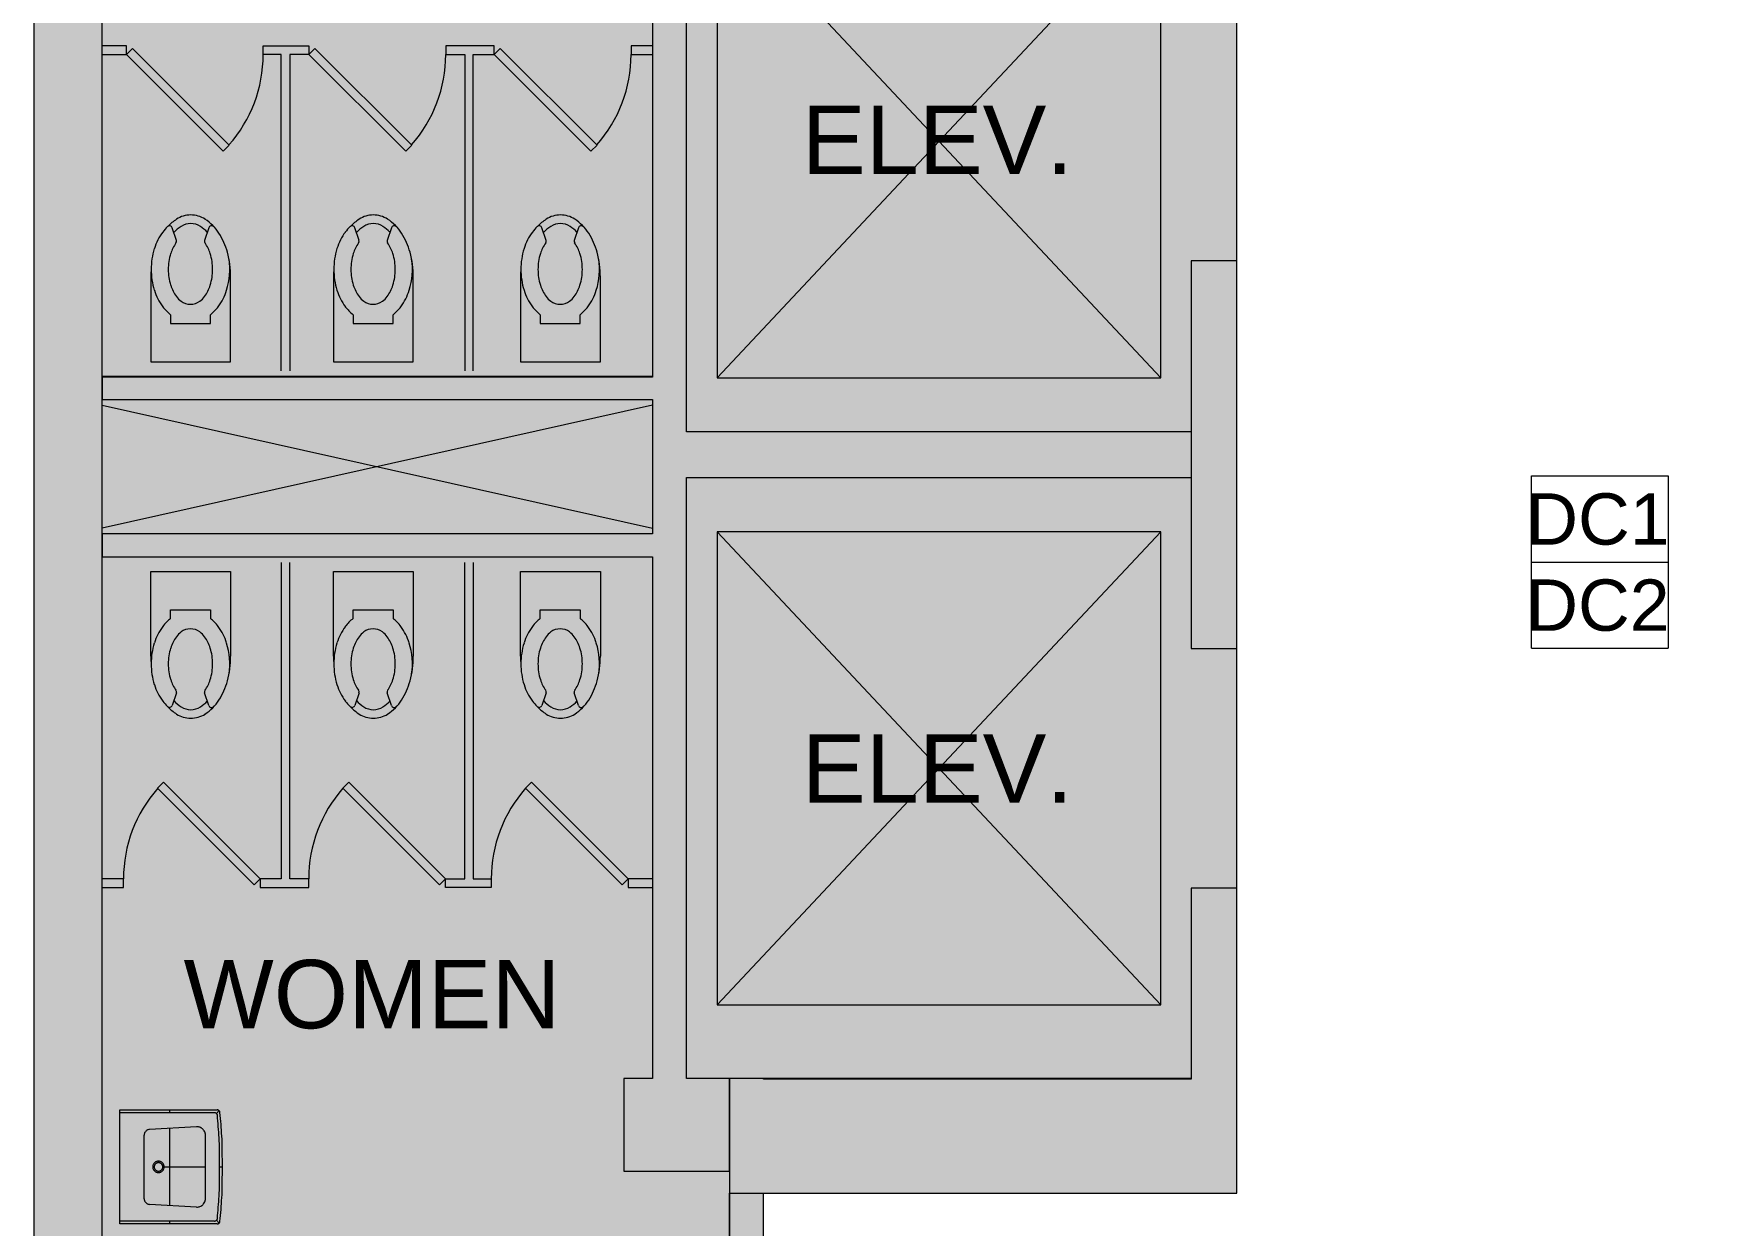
# Model space of a CAD drawing. Header units: inches. Extents: x 624 to 3032, y -334 to 1354.
# Drawn here: x 1495.3 to 1790.8, y 511.3 to 720.4 of the extents above; entities that cross this region are included whole.
import ezdxf

# ---------------------------------------------------------------- set-up
doc = ezdxf.new("R2010")
doc.units = ezdxf.units.IN
doc.header["$MEASUREMENT"] = 0
for name, color, linetype, lineweight in [('1600 K ST 6th Floor-Clean-REVISED_dwg', 8, 'Continuous', 9), ('A-Anno-Bldg', 7, 'Continuous', 9), ('A-ANNO-KEYN', 231, 'Continuous', 9), ('A-DETL', 90, 'Continuous', 9), ('A-DETL-GENF', 92, 'Continuous', 9), ('A-WALL', 113, 'Continuous', 13), ('A-Wall-Exst', 7, 'Continuous', 9), ('A-WALL-PATT', 111, 'Continuous', 13), ('I-WALL', 2, 'Continuous', 13), ('XAR$0$AFLEV', 7, 'Continuous', 9), ('XAR$0$PFI', 7, 'Continuous', 9)]:
    doc.layers.add(name, color=color, linetype=linetype, lineweight=lineweight)
doc.styles.add('Arial', font='arial.ttf', dxfattribs={"height": 9})
doc.styles.add('Swis721 Lt BT', font='swissl.ttf', dxfattribs={"height": 12})

# ---------------------------------------------------------------- blocks, each defined once
blk = doc.blocks.new('Walls 1 - Walls 1-7029748-Level XX  DEMOLITION')
at = {"layer": 'A-WALL', "lineweight": 9}
h = blk.add_hatch(color=7, dxfattribs=at)
h.paths.add_polyline_path([(12, 372.3), (211.4, 372.3), (211.4, 422.55), (203.4, 422.55), (203.4, 415.17), (200.09, 415.17), (200.09, 411.67), (203.4, 411.67), (203.4, 378.3), (169.5, 378.3), (169.5, 411.67), (172.09, 411.67), (172.09, 415.17), (166, 415.17), (166, 378.3), (12, 378.3)], flags=0)
h.paths.add_polyline_path([(203.4, 462.55), (211.4, 462.55), (211.4, 472.3), (12, 472.3), (12, 466.3), (203.4, 466.3)], flags=0)
h.paths.add_polyline_path([(122, 520.87), (122, 537.12), (114.5, 537.12), (114.5, 642.5), (203, 642.5), (203, 650.5), (114.5, 650.5), (114.5, 754.28), (166, 754.28), (166, 771.47), (126.5, 771.47), (126.5, 793), (134.03, 793), (134.03, 799), (126.5, 799), (126.5, 809.22), (120.5, 809.22), (120.5, 771.47), (104, 771.47), (104, 754.28), (108.5, 754.28), (108.5, 660.11), (12, 660.11), (12, 656.22), (108.5, 656.22), (108.5, 632.62), (12, 632.62), (12, 628.62), (108.5, 628.62), (108.5, 537.12), (103.5, 537.12), (103.5, 520.87), (114.5, 520.87)], flags=0)
h.paths.add_polyline_path([(211, 612.5), (211, 680.5), (203, 642.5)], flags=0)
h.paths.add_polyline_path([(286.1, 902.85), (286.1, 903.1), (289.6, 907.1), (285.75, 907.1), (286.08, 903.1), (285.75, 903.1), (285.75, 902.85)], flags=0)
h.paths.add_polyline_path([(173.99, 903.1), (203.4, 903.1), (203.4, 907.1), (173.5, 907.1), (173.5, 939.5), (203.4, 939.5), (203.4, 938.21), (209.4, 938.21), (209.4, 945.5), (144, 945.5), (144, 939.5), (169.5, 939.5), (169.5, 903.1), (173.5, 903.1)], flags=0)
h.paths.add_polyline_path([(209.4, 907.1), (209.4, 908.21), (203.4, 908.21), (203.4, 907.1)], flags=0)
h.paths.add_polyline_path([(114, 939.5), (114, 945.5), (74.5, 945.5), (74.5, 974.75), (12, 974.75), (12, 970.75), (70.5, 970.75), (70.5, 945.5), (12, 945.5), (12, 939.5), (53.76, 939.5)], flags=0)
at = {"layer": 'A-WALL', "color": 8, "lineweight": 20}
for p, q in [((108.5, 754.28), (108.5, 660.11)), ((114.5, 650.5), (114.5, 754.28)), ((211, 680.5), (203, 680.5)), ((203, 680.5), (203, 650.5)), ((211, 612.5), (211, 680.5)), ((108.5, 660.11), (12, 660.11)), ((12, 660.11), (12, 656.22)), ((12, 656.22), (108.5, 656.22)), ((108.5, 656.22), (108.5, 632.62)), ((203, 650.5), (114.5, 650.5)), ((114.5, 537.12), (114.5, 642.5)), ((114.5, 642.5), (203, 642.5)), ((203, 642.5), (203, 612.5)), ((108.5, 632.62), (12, 632.62)), ((12, 632.62), (12, 628.62)), ((12, 628.62), (108.5, 628.62)), ((108.5, 628.62), (108.5, 537.12)), ((203, 612.5), (211, 612.5)), ((108.5, 537.12), (103.5, 537.12)), ((103.5, 537.12), (103.5, 520.87)), ((122, 537.12), (114.5, 537.12)), ((122, 520.87), (122, 537.12)), ((103.5, 520.87), (122, 520.87))]:
    blk.add_line(p, q, dxfattribs=at)
blk = doc.blocks.new('1600 K ST 6th Floor-Clean-REVISED_dwg-7023626-Level XX  DEMOLITION')
at = {"lineweight": 9}
h = blk.add_hatch(color=256, dxfattribs=at)
h.paths.add_polyline_path([(140.32, 537), (203, 537), (203, 537.12), (128, 537.12), (128, 537), (128.31, 537)], flags=0)
h.paths.add_polyline_path([(120.5, 843.22), (126.5, 843.22), (126.5, 845.5), (120.5, 845.5), (120.5, 845.03)], flags=0)
at = {"layer": 'A-Wall-Exst'}
for p, q in [((108.5, 660.22), (12, 660.22)), ((203, 537.12), (128, 537.12))]:
    blk.add_line(p, q, dxfattribs=at)
at = {"layer": 'XAR$0$AFLEV'}
for p, q in [((108.5, 655.22), (12, 633.62)), ((12, 655.22), (108.5, 633.62))]:
    blk.add_line(p, q, dxfattribs=at)
at = {"layer": 'XAR$0$AFLEV', "flags": 128}
for points in [[(197.65, 743), (119.85, 743), (119.85, 660), (197.65, 660), (197.65, 743), (119.85, 660), (197.65, 660), (119.85, 743)], [(197.65, 633), (119.85, 633), (119.85, 550), (197.65, 550), (197.65, 633), (119.85, 550), (197.65, 550), (119.85, 633)]]:
    blk.add_lwpolyline(points, dxfattribs=at)
at = {"layer": 'XAR$0$PFI'}
for p, q in [((25.02, 684.11), (24.29, 686.31)), ((30.7, 686.33), (29.97, 684.11)), ((57.05, 684.11), (56.32, 686.31)), ((62.73, 686.33), (62, 684.11)), ((89.86, 684.11), (89.13, 686.31)), ((95.54, 686.33), (94.8, 684.11)), ((25.02, 604.74), (24.29, 602.54)), ((30.7, 602.52), (29.97, 604.74)), ((57.05, 604.74), (56.32, 602.54)), ((62.73, 602.52), (62, 604.74)), ((89.86, 604.74), (89.13, 602.54)), ((95.54, 602.52), (94.8, 604.74)), ((31.72, 531.09), (15.13, 531.09)), ((23.9, 531.09), (23.9, 531.59)), ((32.51, 531.46), (32.05, 530.96)), ((19.38, 516.01), (19.38, 527.17)), ((28.54, 528.63), (20.32, 528.17)), ((23.9, 514.81), (23.9, 528.37)), ((30.13, 516.05), (30.13, 527.13)), ((32.59, 521.59), (32.59, 524.61)), ((22.88, 521.59), (30.13, 521.59)), ((28.54, 514.55), (20.32, 515.01)), ((23.9, 511.59), (23.9, 512.09)), ((32.51, 511.72), (32.05, 512.22))]:
    blk.add_line(p, q, dxfattribs=at)
at = {"layer": 'XAR$0$PFI', "flags": 128}
for points in [[(12, 716.72), (16.25, 716.72), (33.22, 699.75), (34.28, 700.82), (17.31, 717.79), (16.25, 716.72), (16.25, 718.22), (12, 718.22)], [(43.42, 661.22), (43.42, 716.72), (40.25, 716.72), (40.25, 718.22), (48.27, 718.22), (48.27, 716.72), (49.33, 717.79), (66.3, 700.82), (65.24, 699.75), (48.27, 716.72), (44.92, 716.72), (44.92, 661.22)], [(97.73, 699.75), (80.76, 716.72), (80.76, 718.22), (72.27, 718.22), (72.27, 716.72), (75.58, 716.72), (75.58, 661.22)], [(108.5, 718.22), (104.76, 718.22), (104.76, 716.72), (108.5, 716.72)], [(77.08, 661.22), (77.08, 716.72), (80.76, 716.72), (81.82, 717.79), (98.79, 700.82), (97.73, 699.75)], [(20.54, 677.68), (20.54, 662.8), (34.54, 662.8), (34.54, 677.68)], [(52.57, 677.68), (52.57, 662.8), (66.57, 662.8), (66.57, 677.68)], [(85.38, 677.68), (85.38, 662.8), (99.38, 662.8), (99.38, 677.68)], [(23.99, 671.07), (23.99, 669.52), (30.99, 669.52), (30.99, 671.07)], [(56.02, 671.07), (56.02, 669.52), (63.02, 669.52), (63.02, 671.07)], [(88.83, 671.07), (88.83, 669.52), (95.83, 669.52), (95.83, 671.07)], [(43.42, 627.62), (43.42, 572.12), (39.74, 572.12), (38.68, 571.06), (21.71, 588.03), (22.77, 589.1), (39.74, 572.12), (39.74, 570.62), (48.23, 570.62), (48.23, 572.12), (44.92, 572.12), (44.92, 627.62)], [(77.08, 627.62), (77.08, 572.12), (80.25, 572.12), (80.25, 570.62), (72.23, 570.62), (72.23, 572.12), (71.17, 571.06), (54.2, 588.03), (55.26, 589.1), (72.23, 572.12), (75.58, 572.12), (75.58, 627.62)], [(20.54, 611.17), (20.54, 626.05), (34.54, 626.05), (34.54, 611.17)], [(52.57, 611.17), (52.57, 626.05), (66.57, 626.05), (66.57, 611.17)], [(85.38, 611.17), (85.38, 626.05), (99.38, 626.05), (99.38, 611.17)], [(23.99, 617.78), (23.99, 619.33), (30.99, 619.33), (30.99, 617.78)], [(56.02, 617.78), (56.02, 619.33), (63.02, 619.33), (63.02, 617.78)], [(88.83, 617.78), (88.83, 619.33), (95.83, 619.33), (95.83, 617.78)], [(108.5, 572.12), (104.25, 572.12), (87.28, 589.1), (86.22, 588.03), (103.19, 571.06), (104.25, 572.12), (104.25, 570.62), (108.5, 570.62)], [(12, 570.62), (15.74, 570.62), (15.74, 572.12), (12, 572.12)], [(31.72, 512.09), (15.13, 512.09), (15.13, 531.09), (15.13, 531.59), (32.17, 531.59)], [(33.07, 518.4), (33.08, 521.59), (33.07, 524.77)], [(32.58, 518.57), (32.58, 521.59), (33.13, 521.59)], [(32.17, 511.59), (15.13, 511.59), (15.13, 512.09)]]:
    blk.add_lwpolyline(points, dxfattribs=at)
at = {"layer": 'XAR$0$PFI'}
for centre, radius, start, end in [((16.25, 716.72), 24, 318.5833, 0), ((48.27, 716.72), 24, 318.5833, 0), ((80.76, 716.72), 24, 318.5833, 0), ((27.54, 683.94), 4.62, 90, 122.7617), ((27.54, 683.94), 4.62, 57.2383, 90), ((59.57, 683.94), 4.62, 90, 122.7617), ((59.57, 683.94), 4.62, 57.2383, 90), ((92.38, 683.94), 4.62, 90, 122.7617), ((92.38, 683.94), 4.62, 57.2383, 90), ((30.29, 679.85), 9.56, 143.3275, 162.8584), ((28.58, 681.12), 7.43, 133.4258, 143.3275), ((23.82, 686.15), 0.5, 18.2438, 133.4259), ((29.47, 680.94), 8.18, 122.7616, 136.6903), ((29.47, 680.94), 6.68, 122.7617, 137.2435), ((27.54, 683.94), 3.12, 90, 122.7618), ((27.54, 683.94), 3.12, 57.2382, 90), ((25.61, 680.94), 6.68, 43.6858, 57.2383), ((25.61, 680.94), 8.18, 32.7685, 57.2383), ((31.18, 686.18), 0.5, 44.3279, 161.7562), ((62.32, 679.85), 9.56, 143.3275, 162.8584), ((60.61, 681.12), 7.43, 133.4258, 143.3275), ((55.85, 686.15), 0.5, 18.2438, 133.4259), ((61.5, 680.94), 8.18, 122.7616, 136.6903), ((61.5, 680.94), 6.68, 122.7617, 137.2435), ((59.57, 683.94), 3.12, 90, 122.7618), ((59.57, 683.94), 3.12, 57.2382, 90), ((57.64, 680.94), 6.68, 43.6858, 57.2383), ((57.64, 680.94), 8.18, 32.7685, 57.2383), ((63.21, 686.18), 0.5, 44.3279, 161.7562), ((95.13, 679.85), 9.56, 143.3275, 162.8584), ((93.42, 681.12), 7.43, 133.4258, 143.3275), ((88.65, 686.15), 0.5, 18.2438, 133.4259), ((94.31, 680.94), 8.18, 122.7616, 136.6903), ((94.31, 680.94), 6.68, 122.7617, 137.2435), ((92.38, 683.94), 3.12, 90, 122.7618), ((92.38, 683.94), 3.12, 57.2382, 90), ((90.45, 680.94), 6.68, 43.6858, 57.2383), ((90.45, 680.94), 8.18, 32.7685, 57.2383), ((96.01, 686.18), 0.5, 44.3279, 161.7562), ((32.98, 679.02), 12.38, 162.8584, 180), ((30.29, 679.85), 6.56, 144.4829, 162.8583), ((24.54, 683.95), 0.5, 324.4828, 18.2438), ((30.44, 683.95), 0.5, 161.7562, 215.5172), ((24.7, 679.85), 6.56, 17.1417, 35.5171), ((22.55, 678.97), 11.82, 14.929, 32.7685), ((65.01, 679.02), 12.38, 162.8584, 180), ((62.32, 679.85), 6.56, 144.4829, 162.8583), ((56.57, 683.95), 0.5, 324.4828, 18.2438), ((62.47, 683.95), 0.5, 161.7562, 215.5172), ((56.72, 679.85), 6.56, 17.1417, 35.5171), ((54.58, 678.97), 11.82, 14.929, 32.7685), ((97.82, 679.02), 12.38, 162.8584, 180), ((95.13, 679.85), 6.56, 144.4829, 162.8583), ((89.38, 683.95), 0.5, 324.4828, 18.2438), ((95.28, 683.95), 0.5, 161.7562, 215.5172), ((89.53, 679.85), 6.56, 17.1417, 35.5171), ((87.39, 678.97), 11.82, 14.929, 32.7685), ((32.98, 679.02), 9.38, 162.8584, 180), ((22, 679.02), 9.38, 0, 17.1416), ((22, 679.02), 12.38, 342.8584, 8.2651), ((17.7, 677.68), 16.84, 0, 14.9289), ((65.01, 679.02), 9.38, 162.8584, 180), ((54.03, 679.02), 9.38, 0, 17.1416), ((54.03, 679.02), 12.38, 342.8584, 8.2651), ((49.73, 677.68), 16.84, 0, 14.9289), ((97.82, 679.02), 9.38, 162.8584, 180), ((86.84, 679.02), 9.38, 0, 17.1416), ((86.84, 679.02), 12.38, 342.8584, 8.2651), ((82.54, 677.68), 16.84, 0, 14.9289), ((37.38, 677.68), 16.84, 174.8046, 180), ((32.98, 679.02), 12.38, 180, 197.1416), ((32.98, 679.02), 9.38, 180, 197.1416), ((22, 679.02), 9.38, 342.8584, 360), ((69.41, 677.68), 16.84, 174.8046, 180), ((65.01, 679.02), 12.38, 180, 197.1416), ((65.01, 679.02), 9.38, 180, 197.1416), ((54.03, 679.02), 9.38, 342.8584, 360), ((102.22, 677.68), 16.84, 174.8046, 180), ((97.82, 679.02), 12.38, 180, 197.1416), ((97.82, 679.02), 9.38, 180, 197.1416), ((86.84, 679.02), 9.38, 342.8584, 360), ((30.29, 678.18), 9.56, 197.1417, 216.6724), ((30.29, 678.18), 6.56, 197.1417, 216.6725), ((28.58, 676.91), 4.43, 216.6725, 231.8648), ((26.41, 676.91), 4.43, 308.1352, 323.3275), ((24.7, 678.18), 6.56, 323.3275, 342.8583), ((24.7, 678.18), 9.56, 323.3276, 342.8583), ((62.32, 678.18), 9.56, 197.1417, 216.6724), ((62.32, 678.18), 6.56, 197.1417, 216.6725), ((60.61, 676.91), 4.43, 216.6725, 231.8648), ((58.44, 676.91), 4.43, 308.1352, 323.3275), ((56.72, 678.18), 6.56, 323.3275, 342.8583), ((56.72, 678.18), 9.56, 323.3276, 342.8583), ((95.13, 678.18), 9.56, 197.1417, 216.6724), ((95.13, 678.18), 6.56, 197.1417, 216.6725), ((93.42, 676.91), 4.43, 216.6725, 231.8648), ((91.24, 676.91), 4.43, 308.1352, 323.3275), ((89.53, 678.18), 6.56, 323.3275, 342.8583), ((89.53, 678.18), 9.56, 323.3276, 342.8583), ((28.58, 676.91), 7.43, 216.6725, 231.8648), ((27.49, 675.65), 2.76, 233.419, 306.581), ((26.41, 676.91), 7.43, 308.1352, 323.3275), ((60.61, 676.91), 7.43, 216.6725, 231.8648), ((59.52, 675.65), 2.76, 233.419, 306.581), ((58.44, 676.91), 7.43, 308.1352, 323.3275), ((93.42, 676.91), 7.43, 216.6725, 231.8648), ((92.33, 675.65), 2.76, 233.419, 306.581), ((91.24, 676.91), 7.43, 308.1352, 323.3275), ((28.58, 611.94), 7.43, 128.1352, 143.3275), ((26.41, 611.94), 7.43, 36.6725, 51.8648), ((60.61, 611.94), 7.43, 128.1352, 143.3275), ((58.44, 611.94), 7.43, 36.6725, 51.8648), ((93.42, 611.94), 7.43, 128.1352, 143.3275), ((91.24, 611.94), 7.43, 36.6725, 51.8648), ((30.29, 610.67), 9.56, 143.3276, 162.8583), ((30.29, 610.67), 6.56, 143.3275, 162.8583), ((28.58, 611.94), 4.43, 128.1352, 143.3275), ((27.49, 613.2), 2.76, 53.419, 126.581), ((26.41, 611.94), 4.43, 36.6725, 51.8648), ((24.7, 610.67), 6.56, 17.1417, 36.6725), ((24.7, 610.67), 9.56, 17.1417, 36.6724), ((62.32, 610.67), 9.56, 143.3276, 162.8583), ((62.32, 610.67), 6.56, 143.3275, 162.8583), ((60.61, 611.94), 4.43, 128.1352, 143.3275), ((59.52, 613.2), 2.76, 53.419, 126.581), ((58.44, 611.94), 4.43, 36.6725, 51.8648), ((56.72, 610.67), 6.56, 17.1417, 36.6725), ((56.72, 610.67), 9.56, 17.1417, 36.6724), ((95.13, 610.67), 9.56, 143.3276, 162.8583), ((95.13, 610.67), 6.56, 143.3275, 162.8583), ((93.42, 611.94), 4.43, 128.1352, 143.3275), ((92.33, 613.2), 2.76, 53.419, 126.581), ((91.24, 611.94), 4.43, 36.6725, 51.8648), ((89.53, 610.67), 6.56, 17.1417, 36.6725), ((89.53, 610.67), 9.56, 17.1417, 36.6724), ((32.98, 609.83), 12.38, 162.8584, 180), ((32.98, 609.83), 9.38, 162.8584, 180), ((22, 609.83), 9.38, 0, 17.1416), ((22, 609.83), 12.38, 351.7349, 17.1416), ((65.01, 609.83), 12.38, 162.8584, 180), ((65.01, 609.83), 9.38, 162.8584, 180), ((54.03, 609.83), 9.38, 0, 17.1416), ((54.03, 609.83), 12.38, 351.7349, 17.1416), ((97.82, 609.83), 12.38, 162.8584, 180), ((97.82, 609.83), 9.38, 162.8584, 180), ((86.84, 609.83), 9.38, 0, 17.1416), ((86.84, 609.83), 12.38, 351.7349, 17.1416), ((37.38, 611.17), 16.84, 180, 185.1954), ((32.98, 609.83), 12.38, 180, 197.1416), ((32.98, 609.83), 9.38, 180, 197.1416), ((22, 609.83), 9.38, 342.8584, 360), ((17.7, 611.17), 16.84, 345.0711, 360), ((69.41, 611.17), 16.84, 180, 185.1954), ((65.01, 609.83), 12.38, 180, 197.1416), ((65.01, 609.83), 9.38, 180, 197.1416), ((54.03, 609.83), 9.38, 342.8584, 360), ((49.73, 611.17), 16.84, 345.0711, 360), ((102.22, 611.17), 16.84, 180, 185.1954), ((97.82, 609.83), 12.38, 180, 197.1416), ((97.82, 609.83), 9.38, 180, 197.1416), ((86.84, 609.83), 9.38, 342.8584, 360), ((82.54, 611.17), 16.84, 345.0711, 360), ((30.29, 609), 9.56, 197.1416, 216.6725), ((30.29, 609), 6.56, 197.1417, 215.5171), ((24.7, 609), 6.56, 324.4829, 342.8583), ((22.55, 609.88), 11.82, 327.2315, 345.071), ((62.32, 609), 9.56, 197.1416, 216.6725), ((62.32, 609), 6.56, 197.1417, 215.5171), ((56.72, 609), 6.56, 324.4829, 342.8583), ((54.58, 609.88), 11.82, 327.2315, 345.071), ((95.13, 609), 9.56, 197.1416, 216.6725), ((95.13, 609), 6.56, 197.1417, 215.5171), ((89.53, 609), 6.56, 324.4829, 342.8583), ((87.39, 609.88), 11.82, 327.2315, 345.071), ((28.58, 607.73), 7.43, 216.6725, 226.5742), ((29.47, 607.91), 6.68, 222.7565, 237.2383), ((24.54, 604.9), 0.5, 341.7562, 35.5172), ((25.61, 607.91), 6.68, 302.7617, 316.3142), ((30.44, 604.9), 0.5, 144.4828, 198.2438), ((25.61, 607.91), 8.18, 302.7617, 327.2315), ((60.61, 607.73), 7.43, 216.6725, 226.5742), ((61.5, 607.91), 6.68, 222.7565, 237.2383), ((56.57, 604.9), 0.5, 341.7562, 35.5172), ((57.64, 607.91), 6.68, 302.7617, 316.3142), ((62.47, 604.9), 0.5, 144.4828, 198.2438), ((57.64, 607.91), 8.18, 302.7617, 327.2315), ((93.42, 607.73), 7.43, 216.6725, 226.5742), ((94.31, 607.91), 6.68, 222.7565, 237.2383), ((89.38, 604.9), 0.5, 341.7562, 35.5172), ((90.45, 607.91), 6.68, 302.7617, 316.3142), ((95.28, 604.9), 0.5, 144.4828, 198.2438), ((90.45, 607.91), 8.18, 302.7617, 327.2315), ((23.82, 602.7), 0.5, 226.5741, 341.7562), ((29.47, 607.91), 8.18, 223.3097, 237.2384), ((27.54, 604.91), 4.62, 237.2383, 270), ((27.54, 604.91), 3.12, 237.2382, 270), ((27.54, 604.91), 3.12, 270, 302.7618), ((27.54, 604.91), 4.62, 270, 302.7617), ((31.18, 602.67), 0.5, 198.2438, 315.6721), ((55.85, 602.7), 0.5, 226.5741, 341.7562), ((61.5, 607.91), 8.18, 223.3097, 237.2384), ((59.57, 604.91), 4.62, 237.2383, 270), ((59.57, 604.91), 3.12, 237.2382, 270), ((59.57, 604.91), 3.12, 270, 302.7618), ((59.57, 604.91), 4.62, 270, 302.7617), ((63.21, 602.67), 0.5, 198.2438, 315.6721), ((88.65, 602.7), 0.5, 226.5741, 341.7562), ((94.31, 607.91), 8.18, 223.3097, 237.2384), ((92.38, 604.91), 4.62, 237.2383, 270), ((92.38, 604.91), 3.12, 237.2382, 270), ((92.38, 604.91), 3.12, 270, 302.7618), ((92.38, 604.91), 4.62, 270, 302.7617), ((96.01, 602.67), 0.5, 198.2438, 315.6721), ((39.74, 572.12), 24, 138.5833, 180), ((72.23, 572.12), 24, 138.5833, 180), ((104.25, 572.12), 24, 138.5833, 180), ((31.72, 530.51), 0.578, 75.8672, 90.0001), ((31.78, 530.77), 0.312, 56.5938, 75.8668), ((31.52, 530.38), 0.781, 47.6012, 56.5939), ((31.52, 530.38), 0.781, 38.609, 47.6017), ((31.89, 530.67), 0.312, 19.3356, 38.6086), ((32.17, 531.01), 0.578, 75.9109, 90), ((31.64, 530.58), 0.578, 5.2026, 19.3356), ((-97.63, 518.81), 130.38, 3.4685, 5.2027), ((32.24, 531.27), 0.312, 56.68, 75.9106), ((31.98, 530.87), 0.783, 47.7325, 56.6803), ((31.98, 530.87), 0.783, 38.785, 47.7328), ((32.35, 531.17), 0.312, 19.5539, 38.7846), ((32.09, 531.08), 0.578, 5.4652, 19.5543), ((-97.64, 518.67), 130.9, 3.6433, 5.465), ((20.53, 527.17), 1.15, 165.5301, 180), ((20.02, 527.3), 0.631, 145.9309, 165.5297), ((20.78, 526.79), 1.54, 136.59, 145.9312), ((20.78, 526.79), 1.54, 127.2488, 136.59), ((20.23, 527.51), 0.631, 107.6497, 127.2485), ((20.38, 527.02), 1.15, 93.18, 107.6499), ((28.64, 526.86), 1.77, 81.5323, 93.1799), ((28.77, 527.76), 0.86, 64.7819, 81.5323), ((27.69, 525.46), 3.41, 58.2375, 64.7819), ((28.92, 527.43), 1.08, 46.5898, 58.2374), ((28.92, 527.43), 1.08, 34.9424, 46.59), ((27.01, 526.1), 3.41, 28.3981, 34.9424), ((29.25, 527.31), 0.86, 11.6475, 28.3979), ((28.35, 527.13), 1.77, 359.9999, 11.6475), ((-4.08, 524.48), 36.66, 0.1978, 3.4685), ((-3.95, 524.63), 37.02, 0.2176, 3.6434), ((21.88, 521.59), 1, 170.0001, 180.0001), ((21.88, 521.59), 1, 179.9999, 189.9999), ((21.88, 521.59), 1, 160, 170.0001), ((21.88, 521.59), 1, 189.9999, 200), ((21.88, 521.59), 1, 149.9998, 159.9998), ((21.88, 521.59), 1, 200.0002, 210.0002), ((21.88, 521.59), 1, 140.0001, 150.0001), ((21.88, 521.59), 1, 209.9999, 219.9999), ((21.88, 521.59), 1, 130, 140), ((21.88, 521.59), 1, 220, 230), ((21.88, 521.59), 0.75, 170.0001, 180.0001), ((21.88, 521.59), 0.75, 179.9999, 189.9999), ((21.88, 521.59), 0.75, 159.9997, 169.9997), ((21.88, 521.59), 0.75, 190.0003, 200.0003), ((21.88, 521.59), 0.75, 150.0002, 160.0002), ((21.88, 521.59), 0.75, 199.9998, 209.9998), ((21.88, 521.59), 1, 119.9999, 129.9999), ((21.88, 521.59), 0.75, 140, 150), ((21.88, 521.59), 0.75, 210, 220), ((21.88, 521.59), 1, 230.0001, 240.0001), ((21.88, 521.59), 0.75, 130, 140), ((21.88, 521.59), 0.75, 220, 230), ((21.88, 521.59), 1, 110.0002, 120.0002), ((21.88, 521.59), 1, 239.9998, 249.9998), ((21.88, 521.59), 0.75, 120, 130), ((21.88, 521.59), 0.75, 230, 240), ((21.88, 521.59), 0.75, 109.9998, 119.9998), ((21.88, 521.59), 0.75, 240.0002, 250.0002), ((21.88, 521.59), 1, 99.9999, 110), ((21.88, 521.59), 1, 250, 260.0001), ((21.88, 521.59), 0.75, 100.0003, 110.0003), ((21.88, 521.59), 0.75, 249.9997, 259.9997), ((21.88, 521.59), 1, 89.9999, 99.9999), ((21.88, 521.59), 1, 260.0001, 270.0001), ((21.88, 521.59), 0.75, 89.9999, 99.9999), ((21.88, 521.59), 0.75, 260.0001, 270.0001), ((21.88, 521.59), 1, 80.0001, 90.0001), ((21.88, 521.59), 0.75, 80.0001, 90.0001), ((21.88, 521.59), 0.75, 269.9999, 279.9999), ((21.88, 521.59), 1, 269.9999, 279.9999), ((21.88, 521.59), 0.75, 69.9997, 79.9997), ((21.88, 521.59), 0.75, 280.0003, 290.0003), ((21.88, 521.59), 1, 70, 80.0001), ((21.88, 521.59), 1, 279.9999, 290), ((21.88, 521.59), 0.75, 60.0002, 70.0002), ((21.88, 521.59), 0.75, 289.9998, 299.9998), ((21.88, 521.59), 1, 59.9998, 69.9998), ((21.88, 521.59), 1, 290.0002, 300.0002), ((21.88, 521.59), 0.75, 50, 60), ((21.88, 521.59), 0.75, 300, 310), ((21.88, 521.59), 0.75, 40, 50), ((21.88, 521.59), 0.75, 310, 320), ((21.88, 521.59), 1, 50.0001, 60.0001), ((21.88, 521.59), 1, 299.9999, 309.9999), ((21.88, 521.59), 0.75, 30, 40), ((21.88, 521.59), 0.75, 320, 330), ((21.88, 521.59), 1, 40, 50), ((21.88, 521.59), 1, 310, 320), ((21.88, 521.59), 0.75, 19.9998, 29.9998), ((21.88, 521.59), 0.75, 330.0002, 340.0002), ((21.88, 521.59), 0.75, 10.0003, 20.0003), ((21.88, 521.59), 0.75, 339.9997, 349.9997), ((21.88, 521.59), 0.75, 359.9999, 9.9999), ((21.88, 521.59), 0.75, 350.0001, 0.0001), ((21.88, 521.59), 1, 29.9999, 39.9999), ((21.88, 521.59), 1, 320.0001, 330.0001), ((21.88, 521.59), 1, 20.0002, 30.0002), ((21.88, 521.59), 1, 329.9998, 339.9998), ((21.88, 521.59), 1, 9.9999, 20), ((21.88, 521.59), 1, 340, 350.0001), ((21.88, 521.59), 1, 359.9999, 9.9999), ((21.88, 521.59), 1, 350.0001, 0.0001), ((-4.08, 518.7), 36.66, 356.5315, 359.8022), ((-3.95, 518.54), 37.02, 356.3566, 359.7824), ((20.53, 516.01), 1.15, 180, 194.4699), ((20.02, 515.88), 0.631, 194.4703, 214.0691), ((20.78, 516.38), 1.54, 214.0688, 223.41), ((20.78, 516.38), 1.54, 223.41, 232.7512), ((20.23, 515.66), 0.631, 232.7515, 252.3503), ((20.38, 516.16), 1.15, 252.3501, 266.82), ((28.64, 516.32), 1.77, 266.8201, 278.4677), ((28.77, 515.42), 0.86, 278.4677, 295.2181), ((27.69, 517.72), 3.41, 295.2181, 301.7625), ((28.92, 515.74), 1.08, 301.7626, 313.4102), ((28.92, 515.74), 1.08, 313.41, 325.0576), ((27.01, 517.08), 3.41, 325.0576, 331.6019), ((29.25, 515.86), 0.86, 331.6021, 348.3525), ((28.35, 516.05), 1.77, 348.3525, 0.0001), ((-97.63, 524.37), 130.38, 354.7973, 356.5315), ((-97.64, 524.51), 130.9, 354.535, 356.3567), ((31.72, 512.67), 0.578, 269.9999, 284.1328), ((31.78, 512.41), 0.312, 284.1332, 303.4062), ((31.52, 512.8), 0.781, 303.4061, 312.3988), ((31.52, 512.8), 0.781, 312.3983, 321.391), ((31.89, 512.51), 0.312, 321.3914, 340.6644), ((32.17, 512.17), 0.578, 270, 284.0891), ((31.64, 512.6), 0.578, 340.6644, 354.7974), ((32.24, 511.91), 0.312, 284.0894, 303.32), ((31.98, 512.3), 0.783, 303.3197, 312.2675), ((31.98, 512.3), 0.783, 312.2672, 321.215), ((32.35, 512.01), 0.312, 321.2154, 340.4461), ((32.09, 512.1), 0.578, 340.4457, 354.5348)]:
    blk.add_arc(centre, radius, start, end, dxfattribs=at)
at = {"layer": 'A-Anno-Bldg', "char_height": 12, "attachment_point": 2, "line_spacing_factor": 1.005062, "style": 'Swis721 Lt BT'}
for s, insert, width in [('ELEV.', (158.5, 707.75), 51.5152), ('ELEV.', (158.5, 597.47), 51.5152), ('WOMEN', (59.33, 557.9), 74.9174)]:
    blk.add_mtext(s, dxfattribs=dict(at, insert=insert, width=width))
blk = doc.blocks.new('Keynote Tag - Keynote Number - Boxed-135510-Level XX  DEMOLITION')
at = {"layer": 'A-ANNO-KEYN'}
for p, q in [((-0.125, -0.0792), (-0.125, 0.0781)), ((-0.125, 0.0781), (0.125, 0.0781)), ((0.125, 0.0781), (0.125, -0.0792)), ((-0.125, -0.0792), (0.125, -0.0792))]:
    blk.add_line(p, q, dxfattribs=at)

msp = doc.modelspace()

# ---------------------------------------------------------------- hatches: boundary and pattern name
at = {"layer": 'A-DETL-GENF'}
h = msp.add_hatch(color=9, dxfattribs=at)
h.paths.add_polyline_path([(1724.32, 72), (1724.32, 94), (1746.72, 94), (1746.72, 278), (1702.72, 278.03), (1702.72, 330.67), (1701.97, 330.67), (1701.97, 332.17), (1703.47, 332.17), (1703.47, 332.67), (1704.97, 332.67), (1704.97, 332.17), (1706.72, 332.17), (1706.72, 368.42), (1704.97, 368.42), (1704.97, 367.92), (1703.47, 367.92), (1703.47, 368.42), (1701.97, 368.42), (1701.97, 369.92), (1702.72, 369.92), (1702.72, 372.3), (1545.32, 372.3), (1545.32, 288.8), (1507.32, 288.8), (1507.32, 94), (1554.32, 94), (1554.32, 72), (1610.32, 72), (1610.32, 94), (1668.32, 94), (1668.32, 72), (1722.2, 72)], flags=0)
h.paths.add_polyline_path([(1495.32, 72), (1507.32, 72), (1507.32, 78), (1495.32, 78), (1495.32, 76.47)], flags=0)
h.paths.add_polyline_path([(1657.94, 265.35), (1620.69, 265.35), (1620.69, 284.85), (1657.94, 284.85), (1657.94, 267.05)], flags=0)
h.paths.add_polyline_path([(1531.8, 292.3), (1541.82, 292.3), (1541.82, 372.3), (1507.32, 372.3), (1507.32, 292.3)], flags=0)
h.paths.add_polyline_path([(1549.07, 378.3), (1661.32, 378.3), (1661.32, 415.17), (1667.41, 415.17), (1667.41, 411.67), (1664.82, 411.67), (1664.82, 378.3), (1698.72, 378.3), (1698.72, 411.67), (1695.41, 411.67), (1695.41, 415.17), (1698.72, 415.17), (1698.72, 422.55), (1706.72, 422.55), (1706.72, 462.55), (1698.72, 462.55), (1698.72, 466.3), (1507.32, 466.3), (1507.32, 378.3), (1546.04, 378.3)], flags=0)
h.paths.add_polyline_path([(1595.35, 472.3), (1617.32, 472.3), (1617.32, 473.89), (1616.57, 473.89), (1616.57, 475.39), (1617.32, 475.39), (1617.32, 505.64), (1616.57, 505.64), (1616.57, 507.14), (1617.32, 507.14), (1617.29, 520.87), (1598.82, 520.87), (1598.82, 537.12), (1603.82, 537.12), (1603.82, 628.62), (1507.32, 628.62), (1507.32, 472.3), (1561.61, 472.3)], flags=0)
h.paths.add_polyline_path([(1698.27, 537.12), (1698.32, 537.12), (1698.32, 570.5), (1706.32, 570.5), (1706.32, 612.5), (1698.32, 612.5), (1698.32, 642.5), (1609.82, 642.5), (1609.82, 537.12), (1635.63, 537.12)], flags=0)
h.paths.add_polyline_path([(1507.32, 632.62), (1603.82, 632.62), (1603.82, 656.22), (1507.32, 656.22)], flags=0)
h.paths.add_polyline_path([(1617.32, 650.5), (1698.32, 650.5), (1698.32, 680.5), (1706.32, 680.5), (1706.32, 722.5), (1698.32, 722.5), (1698.32, 754.28), (1609.82, 754.28), (1609.82, 650.5), (1616.56, 650.5)], flags=0)
h.paths.add_polyline_path([(1592.71, 660.11), (1603.82, 660.11), (1603.82, 754.28), (1599.32, 754.28), (1599.32, 771.47), (1615.82, 771.47), (1615.82, 799), (1615.72, 799), (1615.72, 845.5), (1507.32, 845.5), (1507.32, 660.11), (1549.07, 660.11)], flags=0)
h.paths.add_polyline_path([(1895.32, 676.82), (1948.32, 676.82), (1948.32, 757.69), (2043.22, 757.69), (2043.22, 769.75), (2056.22, 769.75), (2056.22, 832.75), (2046.22, 832.75), (2046.22, 878.5), (2056.22, 878.5), (2056.22, 934.62), (2046.22, 934.62), (2046.22, 980.37), (2056.22, 980.37), (2056.22, 1036.5), (2046.22, 1036.5), (2046.22, 1082.25), (2056.22, 1082.25), (2056.22, 1138.25), (2046.22, 1138.25), (2046.22, 1185.37), (2056.22, 1185.37), (2056.22, 1333.62), (2046.22, 1333.62), (2046.22, 1341.62), (2005.82, 1341.62), (2005.82, 1353.62), (1949.82, 1353.62), (1949.82, 1333.62), (1874.32, 1333.62), (1874.32, 1353.62), (1818.32, 1353.62), (1818.32, 1333.62), (1770.32, 1333.62), (1770.32, 1353.62), (1714.32, 1353.62), (1714.32, 1333.62), (1674.82, 1333.62), (1674.82, 1353.62), (1618.82, 1353.62), (1618.82, 1333.62), (1579.32, 1333.62), (1579.32, 1353.62), (1523.32, 1353.62), (1523.32, 1333.62), (1507.32, 1333.62), (1507.32, 1162.37), (1517.57, 1162.37), (1517.57, 1157.37), (1532.57, 1157.37), (1532.57, 1107.62), (1507.32, 1107.62), (1507.32, 974.75), (1569.82, 974.75), (1569.82, 945.5), (1609.32, 945.5), (1609.32, 955.33), (1639.32, 955.33), (1639.32, 945.5), (1704.72, 945.5), (1704.72, 938.21), (1698.72, 938.21), (1698.72, 939.5), (1668.82, 939.5), (1668.82, 907.1), (1698.72, 907.1), (1698.72, 908.21), (1704.72, 908.21), (1704.72, 907.1), (1784.92, 907.1), (1784.92, 762.52), (1864.32, 762.52), (1864.32, 770.52), (1890.32, 770.52), (1890.32, 721.42), (1826.42, 721.42), (1826.42, 676.82), (1890.32, 676.82)], flags=0)
h.paths.add_polyline_path([(1826.42, 725.42), (1886.82, 725.42), (1886.82, 759.02), (1826.42, 759.02), (1826.42, 738.18)], flags=0)
h.paths.add_polyline_path([(1678.91, 760.28), (1698.32, 760.28), (1698.32, 793), (1663.34, 793), (1663.34, 799), (1629.34, 799), (1629.34, 793), (1621.82, 793), (1621.82, 771.47), (1661.32, 771.47), (1661.32, 760.28)], flags=0)
h.paths.add_polyline_path([(1672.51, 851.5), (1698.72, 851.5), (1698.72, 855.97), (1697.97, 855.97), (1697.97, 857.47), (1698.72, 857.47), (1698.72, 893.72), (1697.97, 893.72), (1697.97, 895.22), (1698.72, 895.22), (1698.72, 903.1), (1664.82, 903.1), (1664.82, 939.5), (1507.32, 939.5), (1507.32, 851.5), (1635.63, 851.5)], flags=0)
h.paths.add_polyline_path([(1893.32, 938.5), (1868.82, 938.5), (1868.82, 956.5), (1893.32, 956.5)], flags=0)
h.paths.add_polyline_path([(1507.32, 945.5), (1565.82, 945.5), (1565.82, 970.75), (1507.32, 970.75)], flags=0)
h.paths.add_polyline_path([(1697.07, 1126.37), (1677.57, 1126.37), (1677.57, 1162.37), (1697.07, 1162.37)], flags=0)
h.paths.add_polyline_path([(1912.07, 1143.25), (1893.57, 1143.25), (1893.57, 1162.37), (1912.07, 1162.37)], flags=0)
h.paths.add_polyline_path([(2062.22, 1341.62), (2068.22, 1341.62), (2068.22, 1353.62), (2062.22, 1353.62), (2062.22, 1344.17)], flags=0)
h.paths.add_polyline_path([(1495.32, 1341.62), (1507.32, 1341.62), (1507.32, 1353.62), (1495.32, 1353.62)], flags=0)
at = {"layer": 'A-WALL-PATT', "lineweight": 9}
for points in [[(1495.32, 78), (1507.32, 78), (1507.32, 1341.62), (1495.32, 1341.62), (1495.32, 110.01)], [(1706.32, 517), (1706.32, 570.5), (1698.32, 570.5), (1698.32, 517), (1698.72, 517)], [(1623.32, 517), (1698.32, 517), (1698.32, 537), (1623.32, 537)]]:
    msp.add_hatch(color=7, dxfattribs=at).paths.add_polyline_path(points, flags=0)
h = msp.add_hatch(color=7, dxfattribs=at)
h.paths.add_polyline_path([(1698.32, 642.5), (1706.32, 680.5), (1698.32, 680.5), (1698.32, 650.5)], flags=0)
h.paths.add_polyline_path([(1706.32, 612.5), (1698.32, 642.5), (1698.32, 612.5)], flags=0)
h = msp.add_hatch(color=7, dxfattribs=at)
h.paths.add_polyline_path([(1617.32, 472.3), (1623.32, 472.3), (1623.32, 474.27), (1617.32, 474.27)], flags=0)
h.paths.add_polyline_path([(1617.32, 506.77), (1623.32, 506.77), (1623.32, 537.12), (1617.32, 537.12)], flags=0)

# ---------------------------------------------------------------- linework, layer by layer
at = {"layer": 'A-DETL'}
for p, q in [((1495.32, 1353.62), (1495.32, 72)), ((1706.32, 517), (1706.32, 799)), ((1617.32, 472.3), (1617.32, 517)), ((1617.32, 517), (1706.32, 517))]:
    msp.add_line(p, q, dxfattribs=at)
at = {"layer": 'A-WALL', "color": 8, "lineweight": 20}
for p, q in [((1507.32, 84), (1507.32, 1353.62)), ((1495.32, 1341.62), (1495.32, 78))]:
    msp.add_line(p, q, dxfattribs=at)
at = {"layer": 'I-WALL', "color": 8, "lineweight": 20}
for p, q in [((1698.32, 680.5), (1698.32, 612.5)), ((1706.32, 680.5), (1698.32, 680.5)), ((1706.32, 612.5), (1706.32, 680.5)), ((1698.32, 612.5), (1706.32, 612.5)), ((1698.32, 570.5), (1698.32, 537)), ((1706.32, 570.5), (1698.32, 570.5)), ((1706.32, 517), (1706.32, 570.5)), ((1617.32, 537.12), (1617.32, 506.77)), ((1623.32, 537.12), (1617.32, 537.12)), ((1623.32, 537), (1623.32, 537.12)), ((1698.32, 537), (1623.32, 537)), ((1623.32, 517), (1706.32, 517)), ((1623.32, 506.77), (1623.32, 517))]:
    msp.add_line(p, q, dxfattribs=at)

# ---------------------------------------------------------------- block references
at = {"layer": '1600 K ST 6th Floor-Clean-REVISED_dwg', "color": 7}
msp.add_blockref('1600 K ST 6th Floor-Clean-REVISED_dwg-7023626-Level XX  DEMOLITION', (1495.32, 0), dxfattribs=at)
at = {"layer": 'A-ANNO-KEYN', "xscale": 95.99999999999994, "yscale": 95.99999999999994, "zscale": 95.99999999999994}
for p in [(1769.98, 635.29), (1769.98, 620.18)]:
    msp.add_blockref('Keynote Tag - Keynote Number - Boxed-135510-Level XX  DEMOLITION', p, dxfattribs=at)
at = {"layer": 'A-WALL', "lineweight": 9}
msp.add_blockref('Walls 1 - Walls 1-7029748-Level XX  DEMOLITION', (1495.32, 0), dxfattribs=at)

# ---------------------------------------------------------------- texts
at = {"layer": 'A-ANNO-KEYN', "char_height": 9, "width": 30.906, "attachment_point": 1, "style": 'Arial'}
for s, insert in [('DC1', (1757.08, 639.74)), ('DC2', (1757.08, 624.63))]:
    msp.add_mtext(s, dxfattribs=dict(at, insert=insert))

doc.saveas('drawing.dxf')
